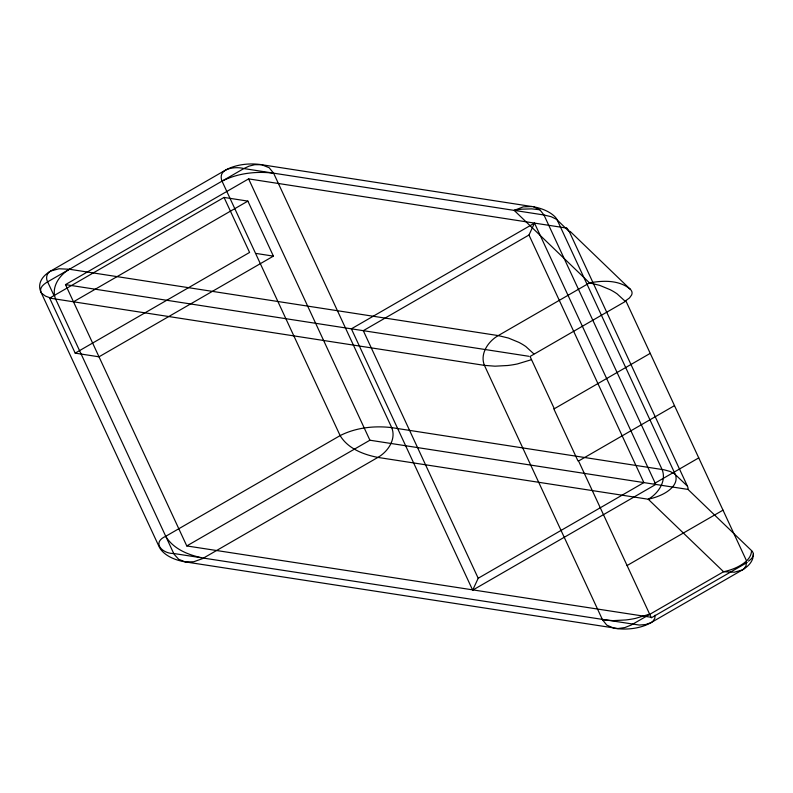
<?xml version="1.0" encoding="UTF-8"?>
<svg xmlns="http://www.w3.org/2000/svg" width="793" height="793" viewBox="0 0 793 793"><rect width="100%" height="100%" fill="white"/><g stroke="black" fill="none" stroke-linecap="round" stroke-linejoin="round"><path stroke-width="1.19" d="M566.708 228.087L248.615 178.881L65.492 284.608L186.781 545.941L369.905 440.214L687.997 489.42L751.546 550.6C751.397 558.837 743.477 564.061 736.836 567.332A46.728 26.972 0 0 1 726.259 571.109L723.573 571.743L631.327 624.983L624.864 627.57L617.925 628.552L185.731 561.959A37.757 21.798 0 0 1 159.026 546.546L40.939 292.092C39.135 287.453 44.18 283.854 47.63 281.842L243.828 168.562L249.022 166.143L254.731 164.706L261.581 164.696L531.944 206.527A37.757 21.798 0 0 1 552.8 214.834L554.446 216.271A25.009 14.433 0 0 1 557.241 220.038L569.334 231.685L687.432 486.149L674.337 473.659L670.125 471.468L664.286 469.843L391.702 427.625C374.306 425.554 355.859 427.586 340.128 435.605L165.727 536.296C151.176 542.759 162.773 553.821 173.707 553.494L200.609 557.648M753.201 556.458L753.35 554.238A12.609 7.276 0 0 0 751.546 550.6M472.668 590.161L478.199 578.256L363.293 330.671L528.971 235.015L534.502 223.111L655.791 484.444L472.668 590.161L351.378 328.827L534.502 223.111M533.818 353.856L525.828 346.541A65.115 37.598 0 0 0 518.89 342.378L508.392 338.036L498.252 335.588L69.427 269.253C59.475 274.884 50.821 287.433 55.609 299.03L79.478 350.476M49.652 298.109L224.052 197.427L247.872 201.105L273.407 256.129L99.006 356.81L75.186 353.133L49.652 298.109L484.434 365.375L495.01 366.188L507.708 365.504A65.155 37.618 0 0 0 517.413 363.937L531.052 359.814M73.471 301.796L247.872 201.105M75.186 353.133L249.587 252.442L224.052 197.427M650.23 353.361L554.317 408.742L530.061 356.473L625.974 301.092L746.55 560.889M578.573 461.001L674.496 405.629M478.199 578.256L643.876 482.6L528.971 235.015M654.275 483.571L672.97 472.777M674.228 472.053L698.752 457.888M627.085 565.538L723.008 510.157M747.264 562.425L651.34 617.806L578.999 461.932M630.316 289.247A13.025 7.514 0 0 1 631.585 295.055L629.483 297.95L625.082 301.171L617.093 293.846A65.115 37.598 0 0 0 610.154 289.693L599.657 285.341L589.516 282.903L514.191 210.393L523.142 206.884L531.944 206.527M222.03 181.151C237.761 173.132 256.218 171.1 273.605 173.171L543.968 214.992L551.165 216.697L556.25 219.205L557.231 220.038L675.329 474.492C679.115 484.275 668.34 491.868 660.589 495.248A46.777 27.002 0 0 1 651.36 498.48L648.238 499.233L377.884 457.412C363.61 454.647 347.919 448.65 340.128 435.605L222.03 181.151C217.014 168.215 235.432 166.173 243.828 168.562L272.911 173.062M650.974 617.251L186.781 545.941M649.15 614.278L635.5 618.391A65.155 37.618 0 0 1 625.806 619.957L613.098 620.641L602.531 619.829L484.434 365.375C479.646 353.767 488.3 341.228 498.252 335.588L589.516 282.903C602.878 280.405 618.728 279.83 629.86 288.87M185.731 561.959L193.74 561.761L202.502 558.639L377.884 457.412C387.836 451.772 396.49 439.233 391.702 427.625L273.605 173.171L269.144 167.729L261.581 164.696A37.757 21.798 0 0 0 225.113 170.346L50.712 271.028C46.708 272.931 45.508 278.115 47.63 281.842L54.013 295.591M69.427 269.253L59.029 268.768L50.712 271.028A37.757 21.798 0 0 0 40.939 292.092A12.728 7.345 0 0 0 41.791 293.41L45.588 296.176L50.663 298.009M256.129 253.453L273.407 256.129M65.492 284.608L351.041 328.778M351.378 328.827L528.842 356.285M539.696 209.748L531.716 208.866L521.863 209.174A44.22 25.525 0 0 0 514.191 210.393M613.921 628.195L606.774 625.112L602.531 619.829M185.096 561.85L178.693 559.303L174.063 554.218L79.548 350.615M533.798 206.904L539.964 209.907L543.968 214.992L662.066 469.456C666.844 481.054 658.2 493.603 648.238 499.233L723.573 571.743L734.358 572.199L742.288 569.969A12.827 7.405 0 0 0 744.24 568.512L746.035 565.766L746.362 562.505M570.157 231.407L630.257 289.267M165.727 536.296C173.518 549.341 189.21 555.338 203.484 558.094L639.257 625.043L645.433 624.577L651.023 622.654L742.288 569.969A37.757 21.798 0 0 0 752.983 557.598M553.792 408.821L578.008 460.991M248.615 178.881L369.905 440.214M655.097 615.199L654.77 618.461L652.976 621.206A12.827 7.405 0 0 1 651.033 622.654A37.757 21.798 0 0 1 614.555 628.304M748.404 561.157A22.739 13.134 0 0 0 752.656 557.013L752.785 556.617A14.75 8.515 0 0 0 753.36 554.238M687.402 486.149A16.405 9.466 0 0 1 688.037 489.42M566.678 228.097A27.259 15.741 0 0 1 569.374 231.685"/></g></svg>
